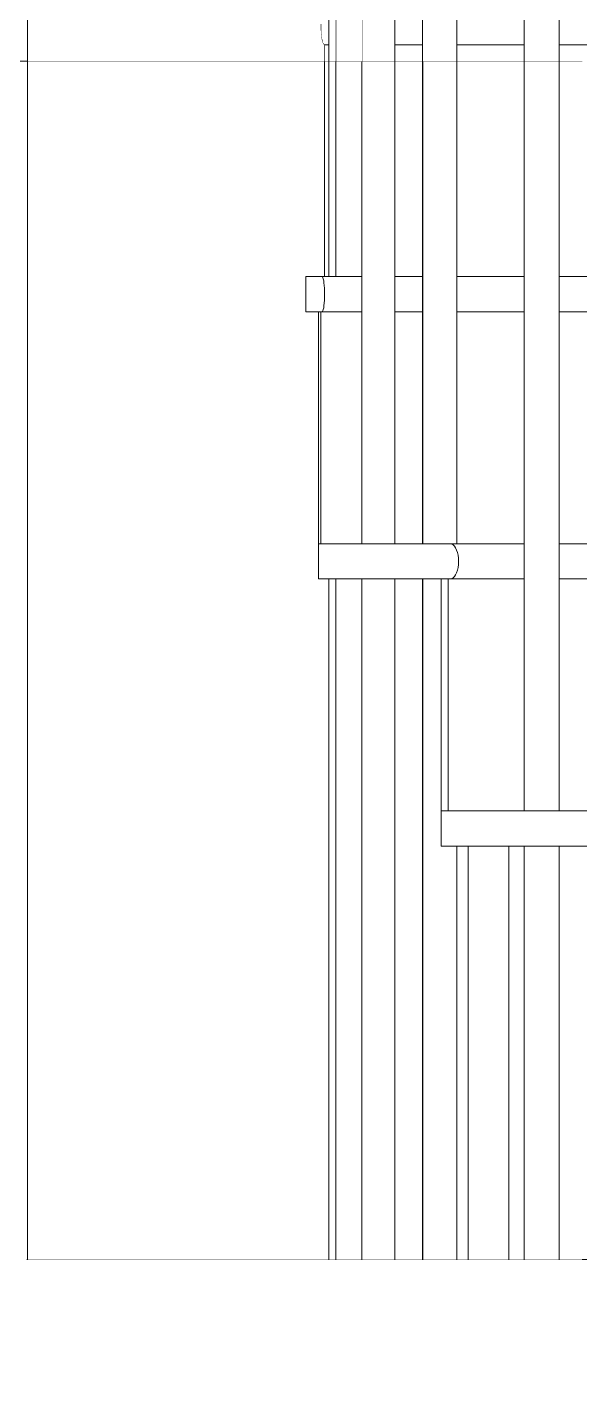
# Model space of a CAD drawing. Header units: millimetres. Extents: x -2171 to 1563, y -1758 to -1505.
# Drawn here: x -176.148 to -175.756, y -1733.574 to -1732.61 of the extents above; entities that cross this region are included whole.
import ezdxf

# ---------------------------------------------------------------- set-up
doc = ezdxf.new("R2010")
doc.units = ezdxf.units.MM
doc.linetypes.add('Wipeout_Contour', pattern=[1000, 0, -1000])
for name, color, linetype in [('Interior - Stair & Railing', 7, 'Continuous'), ('Structural - Bearing', 7, 'Continuous'), ('Structural - Stair & Railing', 7, 'Continuous')]:
    doc.layers.add(name, color=color, linetype=linetype)
for name, color, linetype, lineweight, true_color in [('Interior - Stair & Railing_Pen_No__11', 49, 'Continuous', 13, 0x464646), ('Structural - Bearing_Pen_No__87', 251, 'Continuous', 9, 0x6a6a6a), ('Structural - Stair & Railing_Pen_No__11', 49, 'Continuous', 13, 0x464646)]:
    doc.layers.add(name, color=color, linetype=linetype, lineweight=lineweight, true_color=true_color)
doc.layers.add('Structural - Bearing_Pen_No__2', color=8, linetype='Continuous', lineweight=13)
doc.layers.add('Structural - Bearing_Pen_No__88', color=7, linetype='Continuous', lineweight=13)

# ---------------------------------------------------------------- blocks, each defined once
blk = doc.blocks.new('Section Element_196_1')
at = {"color": 254, "linetype": 'Wipeout_Contour', "lineweight": 0, "ltscale": 122594.6127}
blk.add_wipeout([(-22738.6, 20220), (-22607.43, 20220), (-22607.43, 21020), (-22738.6, 21020)], dxfattribs=at).dxf.layer = 'Structural - Bearing'
at = {"color": 254, "linetype": 'Wipeout_Contour', "lineweight": 0, "ltscale": 122973.849582}
blk.add_wipeout([(-22863.42, 20220), (-22738.6, 20220), (-22738.6, 21020), (-22863.42, 21020)], dxfattribs=at).dxf.layer = 'Structural - Bearing'
at = {"color": 254, "linetype": 'Wipeout_Contour', "lineweight": 0, "ltscale": 122198.514261}
blk.add_wipeout([(-22607.43, 21020), (-22607.43, 20220), (-22470.54, 20220), (-22470.54, 21020)], dxfattribs=at).dxf.layer = 'Structural - Bearing'
at = {"layer": 'Structural - Bearing_Pen_No__87', "color": 251, "linetype": 'Continuous', "lineweight": 9, "true_color": 0x6a6a6a}
for p, q in [((-22863.42, 21020), (-22738.6, 21020)), ((-22738.6, 21020), (-22607.43, 21020)), ((-22607.43, 21020), (-22470.54, 21020)), ((-22470.54, 21020), (-22328.59, 21020))]:
    blk.add_line(p, q, dxfattribs=at)
blk = doc.blocks.new('Section Element_200_1')
at = {"color": 254, "linetype": 'Wipeout_Contour', "lineweight": 0, "ltscale": 155180.280155}
blk.add_wipeout([(-22581.76, 21870), (-22581.76, 21020), (-22470.54, 21020), (-22468.97, 21020), (-22468.97, 21870)], dxfattribs=at).dxf.layer = 'Interior - Stair & Railing'
at = {"color": 254, "linetype": 'Wipeout_Contour', "lineweight": 0, "ltscale": 155593.627479}
blk.add_wipeout([(-22581.76, 21870), (-22690.28, 21870), (-22690.28, 21020), (-22597.01, 21020), (-22581.76, 21020)], dxfattribs=at).dxf.layer = 'Interior - Stair & Railing'
at = {"layer": 'Interior - Stair & Railing_Pen_No__11', "color": 49, "linetype": 'Continuous', "lineweight": 13, "true_color": 0x464646}
blk.add_line((-22581.76, 21870), (-22468.97, 21870), dxfattribs=at)
at = {"color": 254, "linetype": 'Wipeout_Contour', "lineweight": 0, "ltscale": 156005.904297}
blk.add_wipeout([(-22690.28, 21870), (-22794.13, 21870), (-22794.13, 21020), (-22738.6, 21020), (-22690.28, 21020)], dxfattribs=at).dxf.layer = 'Interior - Stair & Railing'
at = {"layer": 'Interior - Stair & Railing_Pen_No__11', "color": 49, "linetype": 'Continuous', "lineweight": 13, "true_color": 0x464646}
blk.add_line((-22690.28, 21870), (-22581.76, 21870), dxfattribs=at)
at = {"color": 254, "linetype": 'Wipeout_Contour', "lineweight": 0, "ltscale": 156392.677695}
blk.add_wipeout([(-22794.13, 21870), (-22892.93, 21870), (-22892.93, 21020), (-22863.42, 21020), (-22794.13, 21020)], dxfattribs=at).dxf.layer = 'Interior - Stair & Railing'
at = {"layer": 'Interior - Stair & Railing_Pen_No__11', "color": 49, "linetype": 'Continuous', "lineweight": 13, "true_color": 0x464646}
for p, q in [((-22892.93, 21870), (-22794.13, 21870)), ((-22794.13, 21870), (-22690.28, 21870))]:
    blk.add_line(p, q, dxfattribs=at)
blk = doc.blocks.new('Section Element_318_1')
at = {"layer": 'Structural - Stair & Railing_Pen_No__11', "color": 49, "linetype": 'Continuous', "lineweight": 13, "true_color": 0x464646}
for p, q in [((-22568.94, 21313.33), (-22568.94, 21338.33)), ((-22530.19, 21338.33), (-22563.75, 21338.33)), ((-22485.58, 21338.33), (-22530.19, 21338.33)), ((-22435.51, 21338.33), (-22485.58, 21338.33)), ((-22530.19, 21313.33), (-22568.94, 21313.33)), ((-22485.58, 21313.33), (-22530.19, 21313.33)), ((-22435.51, 21313.33), (-22485.58, 21313.33))]:
    blk.add_line(p, q, dxfattribs=at)
blk = doc.blocks.new('Section Element_319_1')
at = {"layer": 'Structural - Stair & Railing_Pen_No__11', "color": 49, "linetype": 'Continuous', "lineweight": 13, "true_color": 0x464646}
for p, q in [((-22564.11, 21502.78), (-22569, 21502.78)), ((-22569, 21502.78), (-22569, 21338.33)), ((-22564.11, 21338.33), (-22564.11, 21502.78)), ((-22562.46, 21502.78), (-22510.13, 21502.78)), ((-22485.13, 21502.78), (-22426.26, 21502.78)), ((-22569, 21338.33), (-22564.11, 21338.33)), ((-22564.11, 21338.33), (-22563.75, 21338.33))]:
    blk.add_line(p, q, dxfattribs=at)
blk = doc.blocks.new('Section Element_320_1')
at = {"layer": 'Structural - Stair & Railing_Pen_No__11', "color": 49, "linetype": 'Continuous', "lineweight": 13, "true_color": 0x464646}
for p, q in [((-22655.92, 21502.78), (-22655.92, 21527.78)), ((-22641.17, 21527.78), (-22653.95, 21527.78)), ((-22619.57, 21527.78), (-22641.17, 21527.78)), ((-22591.31, 21527.78), (-22619.57, 21527.78)), ((-22562.46, 21527.78), (-22591.31, 21527.78)), ((-22561.45, 21527.59), (-22562.46, 21527.78)), ((-22562.46, 21527.78), (-22510.13, 21527.78)), ((-22560.47, 21527.02), (-22561.45, 21527.59)), ((-22559.56, 21526.1), (-22560.47, 21527.02)), ((-22558.73, 21524.85), (-22559.56, 21526.1)), ((-22485.13, 21527.78), (-22426.26, 21527.78)), ((-22558.01, 21523.31), (-22558.73, 21524.85)), ((-22557.43, 21521.53), (-22558.01, 21523.31)), ((-22557, 21519.55), (-22557.43, 21521.53)), ((-22556.74, 21517.45), (-22557, 21519.55)), ((-22556.65, 21515.28), (-22556.74, 21517.45)), ((-22558.73, 21505.7), (-22558.01, 21507.24)), ((-22558.01, 21507.24), (-22557.43, 21509.03)), ((-22557.43, 21509.03), (-22557, 21511)), ((-22557, 21511), (-22556.74, 21513.11)), ((-22556.74, 21513.11), (-22556.65, 21515.28)), ((-22641.17, 21502.78), (-22655.92, 21502.78)), ((-22619.57, 21502.78), (-22641.17, 21502.78)), ((-22591.31, 21502.78), (-22619.57, 21502.78)), ((-22569, 21502.78), (-22591.31, 21502.78)), ((-22562.46, 21502.78), (-22564.11, 21502.78)), ((-22562.46, 21502.78), (-22561.45, 21502.97)), ((-22510.13, 21502.78), (-22562.46, 21502.78)), ((-22561.45, 21502.97), (-22560.47, 21503.53)), ((-22560.47, 21503.53), (-22559.56, 21504.45)), ((-22559.56, 21504.45), (-22558.73, 21505.7)), ((-22426.26, 21502.78), (-22485.13, 21502.78))]:
    blk.add_line(p, q, dxfattribs=at)
blk = doc.blocks.new('Section Element_321_1')
at = {"layer": 'Structural - Stair & Railing_Pen_No__11', "color": 49, "linetype": 'Continuous', "lineweight": 13, "true_color": 0x464646}
for p, q in [((-22654.35, 21692.22), (-22655.98, 21692.22)), ((-22655.98, 21692.22), (-22655.98, 21527.78)), ((-22654.35, 21527.78), (-22654.35, 21692.22)), ((-22654.35, 21692.22), (-22625.22, 21692.22)), ((-22601.94, 21692.22), (-22582.28, 21692.22)), ((-22557.82, 21692.22), (-22510.13, 21692.22)), ((-22485.13, 21692.22), (-22426.26, 21692.22)), ((-22655.98, 21527.78), (-22654.35, 21527.78)), ((-22654.35, 21527.78), (-22653.95, 21527.78))]:
    blk.add_line(p, q, dxfattribs=at)
blk = doc.blocks.new('Section Element_322_1')
at = {"layer": 'Structural - Stair & Railing_Pen_No__11', "color": 49, "linetype": 'Continuous', "lineweight": 13, "true_color": 0x464646}
for p, q in [((-22664.96, 21692.22), (-22664.96, 21717.22)), ((-22661.88, 21717.22), (-22664.96, 21717.22)), ((-22653.45, 21717.22), (-22661.88, 21717.22)), ((-22653.16, 21717.03), (-22653.45, 21717.22)), ((-22653.45, 21717.22), (-22625.22, 21717.22)), ((-22652.87, 21716.47), (-22653.16, 21717.03)), ((-22652.61, 21715.55), (-22652.87, 21716.47)), ((-22652.36, 21714.3), (-22652.61, 21715.55)), ((-22652.16, 21712.76), (-22652.36, 21714.3)), ((-22651.99, 21710.97), (-22652.16, 21712.76)), ((-22651.86, 21709), (-22651.99, 21710.97)), ((-22601.94, 21717.22), (-22582.28, 21717.22)), ((-22557.82, 21717.22), (-22510.13, 21717.22)), ((-22485.13, 21717.22), (-22426.26, 21717.22)), ((-22651.99, 21698.47), (-22651.86, 21700.45)), ((-22651.78, 21706.89), (-22651.86, 21709)), ((-22651.86, 21700.45), (-22651.78, 21702.55)), ((-22651.76, 21704.72), (-22651.78, 21706.89)), ((-22651.78, 21702.55), (-22651.76, 21704.72)), ((-22661.88, 21692.22), (-22664.96, 21692.22)), ((-22655.98, 21692.22), (-22661.88, 21692.22)), ((-22653.45, 21692.22), (-22653.16, 21692.41)), ((-22625.22, 21692.22), (-22653.45, 21692.22)), ((-22653.16, 21692.41), (-22652.87, 21692.98)), ((-22652.87, 21692.98), (-22652.61, 21693.9)), ((-22652.61, 21693.9), (-22652.36, 21695.15)), ((-22652.36, 21695.15), (-22652.16, 21696.69)), ((-22652.16, 21696.69), (-22651.99, 21698.47)), ((-22582.28, 21692.22), (-22601.94, 21692.22)), ((-22510.13, 21692.22), (-22557.82, 21692.22)), ((-22426.26, 21692.22), (-22485.13, 21692.22))]:
    blk.add_line(p, q, dxfattribs=at)
blk = doc.blocks.new('Section Element_323_1')
at = {"color": 254, "linetype": 'Wipeout_Contour', "lineweight": 0, "ltscale": 125957.998038}
blk.add_wipeout([(-22651.85, 21881.67), (-22651.85, 21870), (-22648.76, 21870), (-22648.76, 21881.67)], dxfattribs=at).dxf.layer = 'Structural - Stair & Railing'
at = {"color": 254, "linetype": 'Wipeout_Contour', "lineweight": 0, "ltscale": 125790.666406}
blk.add_wipeout([(-22601.94, 21870), (-22582.28, 21870), (-22582.28, 21881.67), (-22601.94, 21881.67)], dxfattribs=at).dxf.layer = 'Structural - Stair & Railing'
at = {"color": 254, "linetype": 'Wipeout_Contour', "lineweight": 0, "ltscale": 125623.71672}
blk.add_wipeout([(-22510.13, 21881.67), (-22557.82, 21881.67), (-22557.82, 21870), (-22510.13, 21870)], dxfattribs=at).dxf.layer = 'Structural - Stair & Railing'
at = {"color": 254, "linetype": 'Wipeout_Contour', "lineweight": 0, "ltscale": 125399.248551}
blk.add_wipeout([(-22485.13, 21881.67), (-22485.13, 21870), (-22426.26, 21870), (-22426.26, 21881.67)], dxfattribs=at).dxf.layer = 'Structural - Stair & Railing'
at = {"layer": 'Structural - Stair & Railing_Pen_No__11', "color": 49, "linetype": 'Continuous', "lineweight": 13, "true_color": 0x464646}
blk.add_line((-22651.85, 21717.22), (-22651.85, 21881.67), dxfattribs=at)
blk = doc.blocks.new('Section Element_324_1')
at = {"color": 254, "linetype": 'Wipeout_Contour', "lineweight": 0, "ltscale": 126015.657563}
blk.add_wipeout([(-22654.43, 21894.17), (-22648.76, 21894.17), (-22648.76, 21896.34), (-22654.4, 21896.34)], dxfattribs=at).dxf.layer = 'Structural - Stair & Railing'
at = {"color": 254, "linetype": 'Wipeout_Contour', "lineweight": 0, "ltscale": 125844.709927}
blk.add_wipeout([(-22582.28, 21896.34), (-22601.94, 21896.34), (-22601.94, 21894.17), (-22582.28, 21894.17)], dxfattribs=at).dxf.layer = 'Structural - Stair & Railing'
at = {"color": 254, "linetype": 'Wipeout_Contour', "lineweight": 0, "ltscale": 125677.832094}
blk.add_wipeout([(-22510.13, 21896.34), (-22557.82, 21896.34), (-22557.82, 21894.17), (-22510.13, 21894.17)], dxfattribs=at).dxf.layer = 'Structural - Stair & Railing'
at = {"color": 254, "linetype": 'Wipeout_Contour', "lineweight": 0, "ltscale": 125453.460828}
blk.add_wipeout([(-22426.26, 21896.34), (-22485.13, 21896.34), (-22485.13, 21894.17), (-22426.26, 21894.17)], dxfattribs=at).dxf.layer = 'Structural - Stair & Railing'
at = {"color": 254, "linetype": 'Wipeout_Contour', "lineweight": 0, "ltscale": 126009.623455}
blk.add_wipeout([(-22654.43, 21894.17), (-22654.4, 21892), (-22648.76, 21892), (-22648.76, 21894.17)], dxfattribs=at).dxf.layer = 'Structural - Stair & Railing'
at = {"color": 254, "linetype": 'Wipeout_Contour', "lineweight": 0, "ltscale": 125838.667609}
blk.add_wipeout([(-22582.28, 21894.17), (-22601.94, 21894.17), (-22601.94, 21892), (-22582.28, 21892)], dxfattribs=at).dxf.layer = 'Structural - Stair & Railing'
at = {"color": 254, "linetype": 'Wipeout_Contour', "lineweight": 0, "ltscale": 125671.781751}
blk.add_wipeout([(-22510.13, 21894.17), (-22557.82, 21894.17), (-22557.82, 21892), (-22510.13, 21892)], dxfattribs=at).dxf.layer = 'Structural - Stair & Railing'
at = {"color": 254, "linetype": 'Wipeout_Contour', "lineweight": 0, "ltscale": 125447.399631}
blk.add_wipeout([(-22485.13, 21892), (-22426.26, 21892), (-22426.26, 21894.17), (-22485.13, 21894.17)], dxfattribs=at).dxf.layer = 'Structural - Stair & Railing'
at = {"color": 254, "linetype": 'Wipeout_Contour', "lineweight": 0, "ltscale": 126003.577842}
blk.add_wipeout([(-22648.76, 21892), (-22654.4, 21892), (-22654.28, 21889.89), (-22648.76, 21889.89)], dxfattribs=at).dxf.layer = 'Structural - Stair & Railing'
at = {"color": 254, "linetype": 'Wipeout_Contour', "lineweight": 0, "ltscale": 125832.717387}
blk.add_wipeout([(-22601.94, 21892), (-22601.94, 21889.89), (-22582.28, 21889.89), (-22582.28, 21892)], dxfattribs=at).dxf.layer = 'Structural - Stair & Railing'
at = {"color": 254, "linetype": 'Wipeout_Contour', "lineweight": 0, "ltscale": 125665.823629}
blk.add_wipeout([(-22557.82, 21889.89), (-22510.13, 21889.89), (-22510.13, 21892), (-22557.82, 21892)], dxfattribs=at).dxf.layer = 'Structural - Stair & Railing'
at = {"color": 254, "linetype": 'Wipeout_Contour', "lineweight": 0, "ltscale": 125441.430855}
blk.add_wipeout([(-22485.13, 21889.89), (-22426.26, 21889.89), (-22426.26, 21892), (-22485.13, 21892)], dxfattribs=at).dxf.layer = 'Structural - Stair & Railing'
at = {"color": 254, "linetype": 'Wipeout_Contour', "lineweight": 0, "ltscale": 125997.694651}
blk.add_wipeout([(-22648.76, 21889.89), (-22654.28, 21889.89), (-22654.08, 21887.92), (-22648.76, 21887.92)], dxfattribs=at).dxf.layer = 'Structural - Stair & Railing'
at = {"color": 254, "linetype": 'Wipeout_Contour', "lineweight": 0, "ltscale": 125827.039991}
blk.add_wipeout([(-22582.28, 21889.89), (-22601.94, 21889.89), (-22601.94, 21887.92), (-22582.28, 21887.92)], dxfattribs=at).dxf.layer = 'Structural - Stair & Railing'
at = {"color": 254, "linetype": 'Wipeout_Contour', "lineweight": 0, "ltscale": 125660.138678}
blk.add_wipeout([(-22557.82, 21889.89), (-22557.82, 21887.92), (-22510.13, 21887.92), (-22510.13, 21889.89)], dxfattribs=at).dxf.layer = 'Structural - Stair & Railing'
at = {"color": 254, "linetype": 'Wipeout_Contour', "lineweight": 0, "ltscale": 125435.735749}
blk.add_wipeout([(-22426.26, 21889.89), (-22485.13, 21889.89), (-22485.13, 21887.92), (-22426.26, 21887.92)], dxfattribs=at).dxf.layer = 'Structural - Stair & Railing'
at = {"layer": 'Structural - Stair & Railing_Pen_No__11', "color": 49, "linetype": 'Continuous', "lineweight": 13, "true_color": 0x464646}
blk.add_line((-22654.43, 21894.17), (-22654.4, 21896.34), dxfattribs=at)
at = {"color": 254, "linetype": 'Wipeout_Contour', "lineweight": 0, "ltscale": 125992.15308}
blk.add_wipeout([(-22654.08, 21887.92), (-22653.82, 21886.13), (-22648.76, 21886.13), (-22648.76, 21887.92)], dxfattribs=at).dxf.layer = 'Structural - Stair & Railing'
at = {"color": 254, "linetype": 'Wipeout_Contour', "lineweight": 0, "ltscale": 125821.807942}
blk.add_wipeout([(-22601.94, 21886.13), (-22582.28, 21886.13), (-22582.28, 21887.92), (-22601.94, 21887.92)], dxfattribs=at).dxf.layer = 'Structural - Stair & Railing'
at = {"color": 254, "linetype": 'Wipeout_Contour', "lineweight": 0, "ltscale": 125654.899695}
blk.add_wipeout([(-22557.82, 21886.13), (-22510.13, 21886.13), (-22510.13, 21887.92), (-22557.82, 21887.92)], dxfattribs=at).dxf.layer = 'Structural - Stair & Railing'
at = {"color": 254, "linetype": 'Wipeout_Contour', "lineweight": 0, "ltscale": 125430.48735}
blk.add_wipeout([(-22426.26, 21887.92), (-22485.13, 21887.92), (-22485.13, 21886.13), (-22426.26, 21886.13)], dxfattribs=at).dxf.layer = 'Structural - Stair & Railing'
at = {"layer": 'Structural - Stair & Railing_Pen_No__11', "color": 49, "linetype": 'Continuous', "lineweight": 13, "true_color": 0x464646}
blk.add_line((-22654.4, 21892), (-22654.43, 21894.17), dxfattribs=at)
at = {"color": 254, "linetype": 'Wipeout_Contour', "lineweight": 0, "ltscale": 125987.121892}
blk.add_wipeout([(-22653.82, 21886.13), (-22653.5, 21884.59), (-22648.76, 21884.59), (-22648.76, 21886.13)], dxfattribs=at).dxf.layer = 'Structural - Stair & Railing'
at = {"color": 254, "linetype": 'Wipeout_Contour', "lineweight": 0, "ltscale": 125817.180133}
blk.add_wipeout([(-22582.28, 21886.13), (-22601.94, 21886.13), (-22601.94, 21884.59), (-22582.28, 21884.59)], dxfattribs=at).dxf.layer = 'Structural - Stair & Railing'
at = {"color": 254, "linetype": 'Wipeout_Contour', "lineweight": 0, "ltscale": 125650.265732}
blk.add_wipeout([(-22557.82, 21884.59), (-22510.13, 21884.59), (-22510.13, 21886.13), (-22557.82, 21886.13)], dxfattribs=at).dxf.layer = 'Structural - Stair & Railing'
at = {"color": 254, "linetype": 'Wipeout_Contour', "lineweight": 0, "ltscale": 125425.845094}
blk.add_wipeout([(-22426.26, 21886.13), (-22485.13, 21886.13), (-22485.13, 21884.59), (-22426.26, 21884.59)], dxfattribs=at).dxf.layer = 'Structural - Stair & Railing'
at = {"layer": 'Structural - Stair & Railing_Pen_No__11', "color": 49, "linetype": 'Continuous', "lineweight": 13, "true_color": 0x464646}
blk.add_line((-22654.28, 21889.89), (-22654.4, 21892), dxfattribs=at)
at = {"color": 254, "linetype": 'Wipeout_Contour', "lineweight": 0, "ltscale": 125982.754158}
blk.add_wipeout([(-22648.76, 21884.59), (-22653.5, 21884.59), (-22653.13, 21883.34), (-22648.76, 21883.34)], dxfattribs=at).dxf.layer = 'Structural - Stair & Railing'
at = {"color": 254, "linetype": 'Wipeout_Contour', "lineweight": 0, "ltscale": 125813.297042}
blk.add_wipeout([(-22601.94, 21884.59), (-22601.94, 21883.34), (-22582.28, 21883.34), (-22582.28, 21884.59)], dxfattribs=at).dxf.layer = 'Structural - Stair & Railing'
at = {"color": 254, "linetype": 'Wipeout_Contour', "lineweight": 0, "ltscale": 125646.377471}
blk.add_wipeout([(-22557.82, 21883.34), (-22510.13, 21883.34), (-22510.13, 21884.59), (-22557.82, 21884.59)], dxfattribs=at).dxf.layer = 'Structural - Stair & Railing'
at = {"color": 254, "linetype": 'Wipeout_Contour', "lineweight": 0, "ltscale": 125421.949907}
blk.add_wipeout([(-22485.13, 21883.34), (-22426.26, 21883.34), (-22426.26, 21884.59), (-22485.13, 21884.59)], dxfattribs=at).dxf.layer = 'Structural - Stair & Railing'
at = {"color": 254, "linetype": 'Wipeout_Contour', "lineweight": 0, "ltscale": 125979.183095}
blk.add_wipeout([(-22648.76, 21883.34), (-22653.13, 21883.34), (-22652.71, 21882.42), (-22648.76, 21882.42)], dxfattribs=at).dxf.layer = 'Structural - Stair & Railing'
at = {"color": 254, "linetype": 'Wipeout_Contour', "lineweight": 0, "ltscale": 125810.27661}
blk.add_wipeout([(-22601.94, 21882.42), (-22582.28, 21882.42), (-22582.28, 21883.34), (-22601.94, 21883.34)], dxfattribs=at).dxf.layer = 'Structural - Stair & Railing'
at = {"color": 254, "linetype": 'Wipeout_Contour', "lineweight": 0, "ltscale": 125643.35305}
blk.add_wipeout([(-22557.82, 21882.42), (-22510.13, 21882.42), (-22510.13, 21883.34), (-22557.82, 21883.34)], dxfattribs=at).dxf.layer = 'Structural - Stair & Railing'
at = {"color": 254, "linetype": 'Wipeout_Contour', "lineweight": 0, "ltscale": 125418.920051}
blk.add_wipeout([(-22426.26, 21883.34), (-22485.13, 21883.34), (-22485.13, 21882.42), (-22426.26, 21882.42)], dxfattribs=at).dxf.layer = 'Structural - Stair & Railing'
at = {"layer": 'Structural - Stair & Railing_Pen_No__11', "color": 49, "linetype": 'Continuous', "lineweight": 13, "true_color": 0x464646}
blk.add_line((-22654.08, 21887.92), (-22654.28, 21889.89), dxfattribs=at)
at = {"color": 254, "linetype": 'Wipeout_Contour', "lineweight": 0, "ltscale": 125976.51765}
blk.add_wipeout([(-22648.76, 21882.42), (-22652.71, 21882.42), (-22652.27, 21881.86), (-22648.76, 21881.86)], dxfattribs=at).dxf.layer = 'Structural - Stair & Railing'
at = {"color": 254, "linetype": 'Wipeout_Contour', "lineweight": 0, "ltscale": 125808.210599}
blk.add_wipeout([(-22582.28, 21882.42), (-22601.94, 21882.42), (-22601.94, 21881.86), (-22582.28, 21881.86)], dxfattribs=at).dxf.layer = 'Structural - Stair & Railing'
at = {"color": 254, "linetype": 'Wipeout_Contour', "lineweight": 0, "ltscale": 125641.284276}
blk.add_wipeout([(-22557.82, 21881.86), (-22510.13, 21881.86), (-22510.13, 21882.42), (-22557.82, 21882.42)], dxfattribs=at).dxf.layer = 'Structural - Stair & Railing'
at = {"color": 254, "linetype": 'Wipeout_Contour', "lineweight": 0, "ltscale": 125416.847566}
blk.add_wipeout([(-22485.13, 21882.42), (-22485.13, 21881.86), (-22426.26, 21881.86), (-22426.26, 21882.42)], dxfattribs=at).dxf.layer = 'Structural - Stair & Railing'
at = {"color": 254, "linetype": 'Wipeout_Contour', "lineweight": 0, "ltscale": 125974.839253}
blk.add_wipeout([(-22652.27, 21881.86), (-22651.82, 21881.67), (-22648.76, 21881.67), (-22648.76, 21881.86)], dxfattribs=at).dxf.layer = 'Structural - Stair & Railing'
at = {"color": 254, "linetype": 'Wipeout_Contour', "lineweight": 0, "ltscale": 125807.161648}
blk.add_wipeout([(-22601.94, 21881.86), (-22601.94, 21881.67), (-22582.28, 21881.67), (-22582.28, 21881.86)], dxfattribs=at).dxf.layer = 'Structural - Stair & Railing'
at = {"color": 254, "linetype": 'Wipeout_Contour', "lineweight": 0, "ltscale": 125640.233932}
blk.add_wipeout([(-22557.82, 21881.67), (-22510.13, 21881.67), (-22510.13, 21881.86), (-22557.82, 21881.86)], dxfattribs=at).dxf.layer = 'Structural - Stair & Railing'
at = {"color": 254, "linetype": 'Wipeout_Contour', "lineweight": 0, "ltscale": 125415.795263}
blk.add_wipeout([(-22485.13, 21881.67), (-22426.26, 21881.67), (-22426.26, 21881.86), (-22485.13, 21881.86)], dxfattribs=at).dxf.layer = 'Structural - Stair & Railing'
at = {"layer": 'Structural - Stair & Railing_Pen_No__11', "color": 49, "linetype": 'Continuous', "lineweight": 13, "true_color": 0x464646}
for p, q in [((-22653.82, 21886.13), (-22654.08, 21887.92)), ((-22653.5, 21884.59), (-22653.82, 21886.13)), ((-22653.13, 21883.34), (-22653.5, 21884.59)), ((-22652.71, 21882.42), (-22653.13, 21883.34)), ((-22652.27, 21881.86), (-22652.71, 21882.42)), ((-22651.82, 21881.67), (-22652.27, 21881.86)), ((-22648.76, 21881.67), (-22651.82, 21881.67)), ((-22582.28, 21881.67), (-22601.94, 21881.67)), ((-22510.13, 21881.67), (-22557.82, 21881.67)), ((-22426.26, 21881.67), (-22485.13, 21881.67))]:
    blk.add_line(p, q, dxfattribs=at)
blk = doc.blocks.new('Section Element_340_1')
at = {"layer": 'Structural - Bearing_Pen_No__2', "color": 8, "linetype": 'Continuous', "lineweight": 13}
for p, q in [((-22582.28, 21020), (-22582.28, 21502.78)), ((-22557.82, 21020), (-22557.82, 21313.33))]:
    blk.add_line(p, q, dxfattribs=at)
at = {"color": 254, "linetype": 'Wipeout_Contour', "lineweight": 0, "ltscale": 128312.932443}
blk.add_wipeout([(-22563.22, 23720), (-22563.22, 21870), (-22557.82, 21870), (-22557.82, 23720)], dxfattribs=at).dxf.layer = 'Structural - Bearing'
at = {"layer": 'Structural - Bearing_Pen_No__2', "color": 8, "linetype": 'Continuous', "lineweight": 13}
blk.add_line((-22557.82, 21527.78), (-22557.82, 23720), dxfattribs=at)
at = {"color": 254, "linetype": 'Wipeout_Contour', "lineweight": 0, "ltscale": 128333.765896}
blk.add_wipeout([(-22572.62, 23720), (-22572.62, 21870), (-22563.22, 21870), (-22563.22, 23720)], dxfattribs=at).dxf.layer = 'Structural - Bearing'
at = {"color": 254, "linetype": 'Wipeout_Contour', "lineweight": 0, "ltscale": 128358.116031}
blk.add_wipeout([(-22580.52, 23720), (-22580.52, 21870), (-22572.62, 21870), (-22572.62, 23720)], dxfattribs=at).dxf.layer = 'Structural - Bearing'
at = {"color": 254, "linetype": 'Wipeout_Contour', "lineweight": 0, "ltscale": 128371.71745}
blk.add_wipeout([(-22582.28, 21870), (-22580.52, 21870), (-22580.52, 23720), (-22582.28, 23720)], dxfattribs=at).dxf.layer = 'Structural - Bearing'
at = {"layer": 'Structural - Bearing_Pen_No__2', "color": 8, "linetype": 'Continuous', "lineweight": 13}
blk.add_line((-22582.28, 21527.78), (-22582.28, 23720), dxfattribs=at)
blk = doc.blocks.new('Section Element_341_1')
at = {"layer": 'Structural - Bearing_Pen_No__2', "color": 8, "linetype": 'Continuous', "lineweight": 13}
for p, q in [((-22625.22, 21020), (-22625.22, 21502.78)), ((-22601.94, 21020), (-22601.94, 21502.78))]:
    blk.add_line(p, q, dxfattribs=at)
at = {"color": 254, "linetype": 'Wipeout_Contour', "lineweight": 0, "ltscale": 128439.800618}
blk.add_wipeout([(-22602.13, 23720), (-22609.02, 23720), (-22609.02, 21870), (-22602.13, 21870)], dxfattribs=at).dxf.layer = 'Structural - Bearing'
at = {"color": 254, "linetype": 'Wipeout_Contour', "lineweight": 0, "ltscale": 128462.98755}
blk.add_wipeout([(-22609.02, 23720), (-22618.59, 23720), (-22618.59, 21870), (-22609.02, 21870)], dxfattribs=at).dxf.layer = 'Structural - Bearing'
at = {"color": 254, "linetype": 'Wipeout_Contour', "lineweight": 0, "ltscale": 128429.830233}
blk.add_wipeout([(-22601.94, 23720), (-22602.13, 23720), (-22602.13, 21870), (-22601.94, 21870)], dxfattribs=at).dxf.layer = 'Structural - Bearing'
at = {"layer": 'Structural - Bearing_Pen_No__2', "color": 8, "linetype": 'Continuous', "lineweight": 13}
blk.add_line((-22601.94, 21527.78), (-22601.94, 23720), dxfattribs=at)
at = {"color": 254, "linetype": 'Wipeout_Contour', "lineweight": 0, "ltscale": 128485.811013}
blk.add_wipeout([(-22618.59, 23720), (-22625.22, 23720), (-22625.22, 21870), (-22618.59, 21870)], dxfattribs=at).dxf.layer = 'Structural - Bearing'
at = {"layer": 'Structural - Bearing_Pen_No__2', "color": 8, "linetype": 'Continuous', "lineweight": 13}
blk.add_line((-22625.22, 21527.78), (-22625.22, 23720), dxfattribs=at)
blk = doc.blocks.new('Section Element_342_1')
at = {"layer": 'Structural - Bearing_Pen_No__2', "color": 8, "linetype": 'Continuous', "lineweight": 13}
blk.add_line((-22643.73, 21020), (-22643.73, 21502.78), dxfattribs=at)
at = {"color": 254, "linetype": 'Wipeout_Contour', "lineweight": 0, "ltscale": 128500.91666}
blk.add_wipeout([(-22629.31, 23720), (-22629.31, 21870), (-22625.22, 21870), (-22625.22, 23720)], dxfattribs=at).dxf.layer = 'Structural - Bearing'
at = {"color": 254, "linetype": 'Wipeout_Contour', "lineweight": 0, "ltscale": 128519.822657}
blk.add_wipeout([(-22629.31, 23720), (-22638.63, 23720), (-22638.63, 21870), (-22629.31, 21870)], dxfattribs=at).dxf.layer = 'Structural - Bearing'
at = {"color": 254, "linetype": 'Wipeout_Contour', "lineweight": 0, "ltscale": 128540.14918}
blk.add_wipeout([(-22643.73, 21870), (-22638.63, 21870), (-22638.63, 23720), (-22643.73, 23720)], dxfattribs=at).dxf.layer = 'Structural - Bearing'
at = {"layer": 'Structural - Bearing_Pen_No__2', "color": 8, "linetype": 'Continuous', "lineweight": 13}
blk.add_line((-22643.73, 21717.22), (-22643.73, 23720), dxfattribs=at)
blk = doc.blocks.new('Section Element_343_1')
at = {"layer": 'Structural - Bearing_Pen_No__2', "color": 8, "linetype": 'Continuous', "lineweight": 13}
blk.add_line((-22648.76, 21020), (-22648.76, 21502.78), dxfattribs=at)
at = {"color": 254, "linetype": 'Wipeout_Contour', "lineweight": 0, "ltscale": 128549.721083}
blk.add_wipeout([(-22645.42, 21870), (-22643.73, 21870), (-22643.73, 23720), (-22645.42, 23720)], dxfattribs=at).dxf.layer = 'Structural - Bearing'
at = {"color": 254, "linetype": 'Wipeout_Contour', "lineweight": 0, "ltscale": 128556.82156}
blk.add_wipeout([(-22645.42, 23720), (-22648.76, 23720), (-22648.76, 21870), (-22645.42, 21870)], dxfattribs=at).dxf.layer = 'Structural - Bearing'
at = {"layer": 'Structural - Bearing_Pen_No__2', "color": 8, "linetype": 'Continuous', "lineweight": 13}
blk.add_line((-22648.76, 21717.22), (-22648.76, 23720), dxfattribs=at)
blk = doc.blocks.new('Section Element_344_1')
at = {"layer": 'Structural - Bearing_Pen_No__2', "color": 8, "linetype": 'Continuous', "lineweight": 13}
blk.add_line((-22521.01, 21020), (-22521.01, 21313.33), dxfattribs=at)
blk = doc.blocks.new('Section Element_363_1')
at = {"layer": 'Structural - Bearing_Pen_No__2', "color": 8, "linetype": 'Continuous', "lineweight": 13}
for p, q in [((-22510.13, 21020), (-22510.13, 21313.33)), ((-22485.13, 21020), (-22485.13, 21313.33))]:
    blk.add_line(p, q, dxfattribs=at)
at = {"color": 254, "linetype": 'Wipeout_Contour', "lineweight": 0, "ltscale": 128106.115258}
blk.add_wipeout([(-22488.81, 23720), (-22488.81, 21870), (-22485.13, 21870), (-22485.13, 23720)], dxfattribs=at).dxf.layer = 'Structural - Bearing'
at = {"color": 254, "linetype": 'Wipeout_Contour', "lineweight": 0, "ltscale": 128123.718461}
blk.add_wipeout([(-22497.66, 23720), (-22497.66, 21870), (-22488.81, 21870), (-22488.81, 23720)], dxfattribs=at).dxf.layer = 'Structural - Bearing'
at = {"layer": 'Structural - Bearing_Pen_No__2', "color": 8, "linetype": 'Continuous', "lineweight": 13}
blk.add_line((-22485.13, 21338.33), (-22485.13, 23720), dxfattribs=at)
at = {"color": 254, "linetype": 'Wipeout_Contour', "lineweight": 0, "ltscale": 128148.559078}
blk.add_wipeout([(-22506.49, 23720), (-22506.49, 21870), (-22497.66, 21870), (-22497.66, 23720)], dxfattribs=at).dxf.layer = 'Structural - Bearing'
at = {"color": 254, "linetype": 'Wipeout_Contour', "lineweight": 0, "ltscale": 128166.08582}
blk.add_wipeout([(-22510.13, 23720), (-22510.13, 21870), (-22506.49, 21870), (-22506.49, 23720)], dxfattribs=at).dxf.layer = 'Structural - Bearing'
at = {"layer": 'Structural - Bearing_Pen_No__2', "color": 8, "linetype": 'Continuous', "lineweight": 13}
blk.add_line((-22510.13, 21338.33), (-22510.13, 23720), dxfattribs=at)
blk = doc.blocks.new('Section Element_364_1')
at = {"layer": 'Structural - Bearing_Pen_No__2', "color": 8, "linetype": 'Continuous', "lineweight": 13}
blk.add_line((-22549.84, 21020), (-22549.84, 21313.33), dxfattribs=at)
blk = doc.blocks.new('Section Element_588_1')
at = {"color": 254, "linetype": 'Wipeout_Contour', "lineweight": 0, "ltscale": 790455.258019}
blk.add_wipeout([(-22862.61, 23720), (-22862.61, 21870), (-22651.85, 21870), (-22651.85, 21881.67), (-22651.82, 21881.67), (-22652.27, 21881.86), (-22652.71, 21882.42), (-22653.13, 21883.34), (-22653.5, 21884.59), (-22653.82, 21886.13), (-22654.08, 21887.92), (-22654.28, 21889.89), (-22654.4, 21892), (-22654.43, 21894.17), (-22654.4, 21896.34), (-22654.28, 21898.44), (-22654.08, 21900.42), (-22653.82, 21902.2), (-22653.5, 21903.74), (-22653.13, 21904.99), (-22652.71, 21905.91), (-22652.27, 21906.48), (-22651.82, 21906.67), (-22648.76, 21906.67), (-22648.76, 23720)], dxfattribs=at).dxf.layer = 'Structural - Bearing'
at = {"layer": 'Structural - Bearing_Pen_No__88', "color": 7, "linetype": 'Continuous', "lineweight": 13}
blk.add_line((-22862.61, 21020), (-22862.61, 23720), dxfattribs=at)

msp = doc.modelspace()

# ---------------------------------------------------------------- block references
at = {"layer": 'Structural - Bearing', "lineweight": 0, "xscale": 0.001, "yscale": 0.001, "zscale": 0.001}
msp.add_blockref('Section Element_196_1', (-153.28531, -1754.50411), dxfattribs=at)

# ---------------------------------------------------------------- next in the draw order: block references
at = {"layer": 'Interior - Stair & Railing', "lineweight": 0, "xscale": 0.001, "yscale": 0.001, "zscale": 0.001}
msp.add_blockref('Section Element_200_1', (-153.28531, -1754.50411), dxfattribs=at)

# ---------------------------------------------------------------- next in the draw order: block references
at = {"layer": 'Structural - Stair & Railing', "lineweight": 0, "xscale": 0.001, "yscale": 0.001, "zscale": 0.001}
for name in ['Section Element_322_1', 'Section Element_321_1', 'Section Element_320_1', 'Section Element_319_1', 'Section Element_318_1']:
    msp.add_blockref(name, (-153.28531, -1754.50411), dxfattribs=at)

# ---------------------------------------------------------------- next in the draw order: block references
msp.add_blockref('Section Element_323_1', (-153.28531, -1754.50411), dxfattribs=at)

# ---------------------------------------------------------------- next in the draw order: block references
msp.add_blockref('Section Element_324_1', (-153.28531, -1754.50411), dxfattribs=at)

# ---------------------------------------------------------------- next in the draw order: block references
at = {"layer": 'Structural - Bearing', "lineweight": 0, "xscale": 0.001, "yscale": 0.001, "zscale": 0.001}
for name in ['Section Element_341_1', 'Section Element_344_1', 'Section Element_340_1']:
    msp.add_blockref(name, (-153.28531, -1754.50411), dxfattribs=at)

# ---------------------------------------------------------------- next in the draw order: block references
for name in ['Section Element_342_1', 'Section Element_364_1', 'Section Element_363_1']:
    msp.add_blockref(name, (-153.28531, -1754.50411), dxfattribs=at)

# ---------------------------------------------------------------- next in the draw order: block references
msp.add_blockref('Section Element_343_1', (-153.28531, -1754.50411), dxfattribs=at)

# ---------------------------------------------------------------- next in the draw order: block references
msp.add_blockref('Section Element_588_1', (-153.28531, -1754.50411), dxfattribs=at)

doc.saveas('drawing.dxf')
